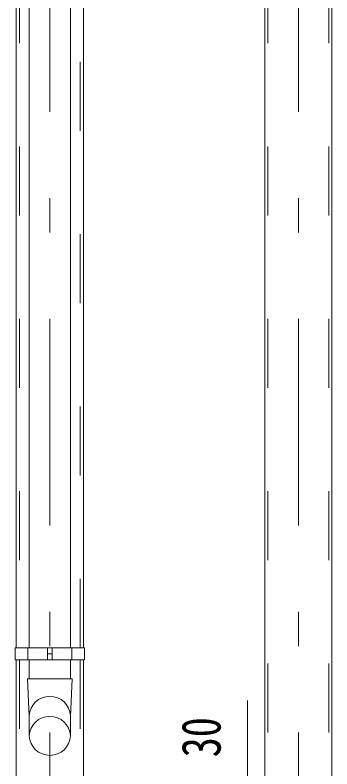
# Model space of a CAD drawing. Units: millimetres, scale not verified. Extents: x -31545 to 31552, y -14700 to 14700.
# Drawn here: x 20638 to 22111, y 1698 to 5198 of the extents above; entities that cross this region are included whole.
import ezdxf
from ezdxf.enums import TextEntityAlignment as Align

# ---------------------------------------------------------------- set-up
doc = ezdxf.new("R2010")
doc.units = ezdxf.units.MM
doc.header["$LTSCALE"] = 80
doc.linetypes.add('USER2', pattern=[10, 4, -6])
doc.linetypes.add('USER3', pattern=[24, 12, -5, 2, -5])
for name, color, linetype, lineweight in [('0-6_2-02BOLD', 7, 'Continuous', 18), ('0-7_2-12HIDDEN', 3, 'USER2', 18), ('0-8_2-22CENTER', 3, 'USER3', 18), ('0-A_2-52DIM', 3, 'Continuous', 18)]:
    doc.layers.add(name, color=color, linetype=linetype, lineweight=lineweight)
doc.styles.add('ＭＳ ゴシック', font='')
doc.styles.get('ＭＳ ゴシック').set_extended_font_data('MS Gothic')

msp = doc.modelspace()

# ---------------------------------------------------------------- linework, layer by layer
at = {"layer": '0-6_2-02BOLD'}
for p, q in [((20703.49, 8497.9), (20703.49, 2260.9)), ((20896.01, 2260.9), (20896.01, 8497.9)), ((20643.81, 7787.41), (20643.81, 2260.9)), ((20955.66, 2260.9), (20955.66, 7787.41)), ((21798.82, 7787.41), (21798.82, 1063.9)), ((22110.68, 7787.41), (22110.68, 1063.9)), ((20638.22, 2260.9), (20638.22, 2204.9)), ((20799.74, 2260.9), (20638.22, 2260.9)), ((20697.92, 2260.9), (20697.92, 2204.9)), ((20789.07, 2260.9), (20789.07, 2204.9)), ((20799.74, 2260.9), (20961.27, 2260.9)), ((20810.42, 2260.9), (20810.42, 2204.9)), ((20901.57, 2260.9), (20901.57, 2204.9)), ((20961.27, 2260.9), (20961.27, 2204.9)), ((20799.74, 2204.9), (20638.22, 2204.9)), ((20643.82, 2204.9), (20643.82, 1063.9)), ((20703.47, 2115.78), (20703.47, 2204.9)), ((20799.74, 2232.9), (20789.07, 2232.9)), ((20799.74, 2232.9), (20810.42, 2232.9)), ((20799.74, 2204.9), (20961.27, 2204.9)), ((20895.96, 2115.78), (20895.96, 2204.9)), ((20955.67, 2204.9), (20955.67, 1063.9)), ((20902.98, 2115.79), (20696.48, 2115.79)), ((20696.48, 2115.79), (20703.49, 1941.96)), ((20895.98, 1941.96), (20902.98, 2115.79)), ((20703.49, 1941.96), (20703.49, 1851.51)), ((20895.98, 1851.51), (20895.98, 1941.96))]:
    msp.add_line(p, q, dxfattribs=at)
for centre, radius, start, end in [((20799.74, 1938.53), 96.43, 3.55867, 176.44133), ((20799.74, 1845.52), 96.43, 3.55867, 176.44133), ((20799.74, 1857.5), 96.44, 183.56303, 356.43697)]:
    msp.add_arc(centre, radius, start, end, dxfattribs=at)
at = {"layer": '0-7_2-12HIDDEN'}
for p, q in [((20658.51, 7787.41), (20658.51, 2260.9)), ((20940.96, 2260.9), (20940.96, 7787.41)), ((21813.53, 7787.41), (21813.53, 1063.9)), ((22095.98, 7787.41), (22095.98, 1063.9)), ((20658.52, 2204.9), (20658.52, 1063.9)), ((20940.97, 2204.9), (20940.97, 1063.9))]:
    msp.add_line(p, q, dxfattribs=at)
at = {"layer": '0-8_2-22CENTER'}
for p, q in [((20799.74, 9547.9), (20799.74, -1281.07)), ((21954.75, 9547.9), (21954.75, -1281.07))]:
    msp.add_line(p, q, dxfattribs=at)
at = {"layer": '0-A_2-52DIM'}
msp.add_line((21718.2, 1445.03), (21718.2, 2015.9), dxfattribs=at)

# ---------------------------------------------------------------- texts
at = {"layer": '0-A_2-52DIM', "color": 7, "style": 'ＭＳ ゴシック', "width": 0.75}
msp.add_text('30', height=182.3, rotation=90, dxfattribs=at).set_placement((21648.19, 1752.26), align=Align.BOTTOM_LEFT)

doc.saveas('drawing.dxf')
